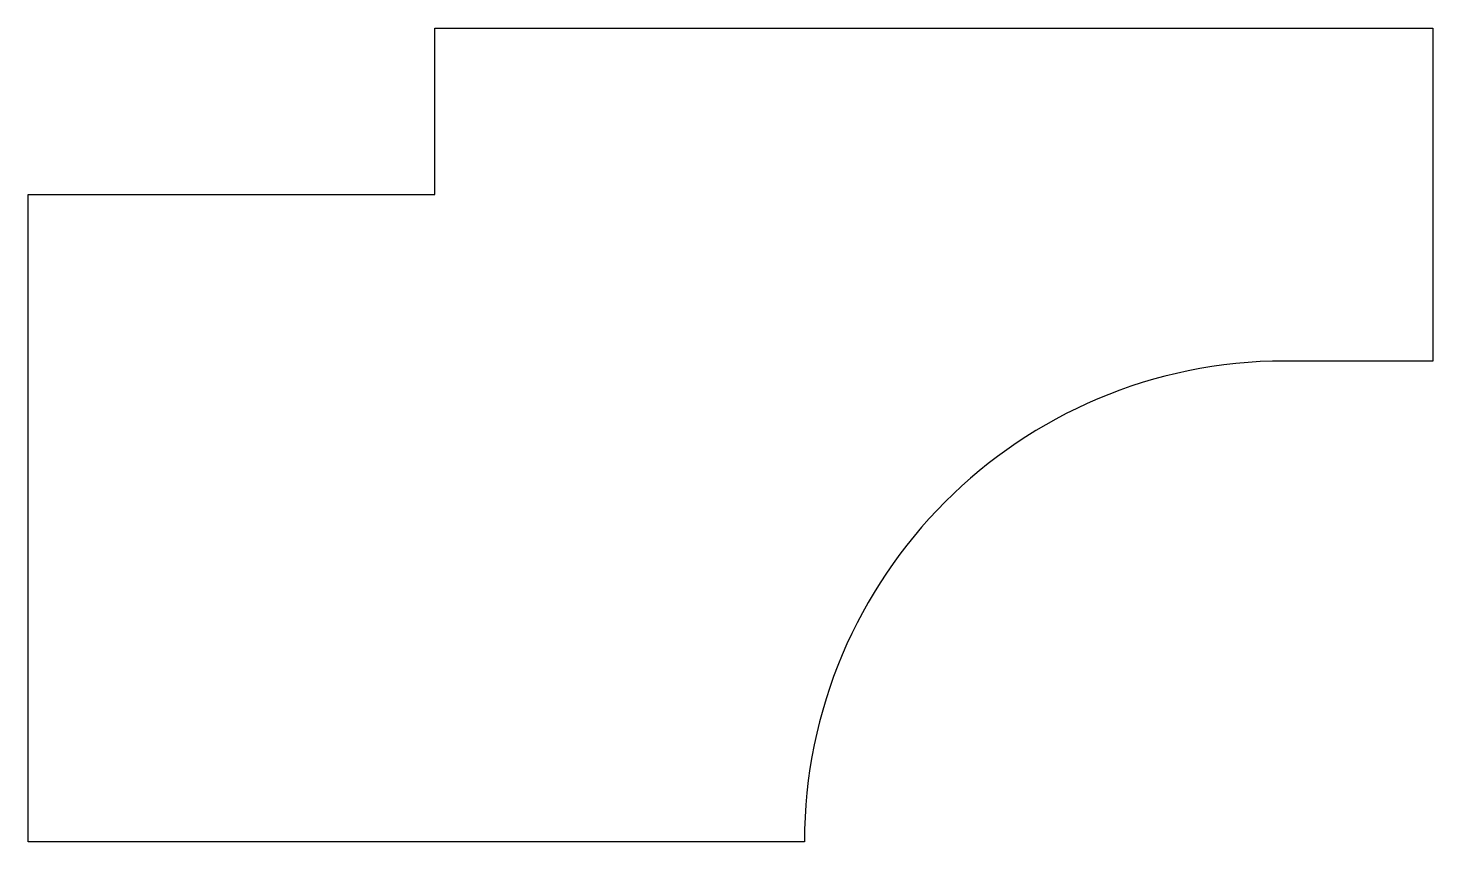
# Model space of a CAD drawing. Header units: millimetres. Extents: x -38 to 38, y 38 to 82.
import ezdxf

# ---------------------------------------------------------------- set-up
doc = ezdxf.new("R2010")
doc.units = ezdxf.units.MM

msp = doc.modelspace()

# ---------------------------------------------------------------- linework, layer by layer
at = {"color": 7, "linetype": 'Continuous'}
for p, q in [((-16, 73), (-16, 82)), ((-16, 82), (38, 82)), ((38, 82), (38, 64)), ((-38, 38), (-38, 73)), ((-38, 73), (-16, 73)), ((38, 64), (30, 64)), ((4, 38), (-38, 38))]:
    msp.add_line(p, q, dxfattribs=at)
msp.add_arc((30, 38), 26, 90, 180, dxfattribs=at)

doc.saveas('drawing.dxf')
